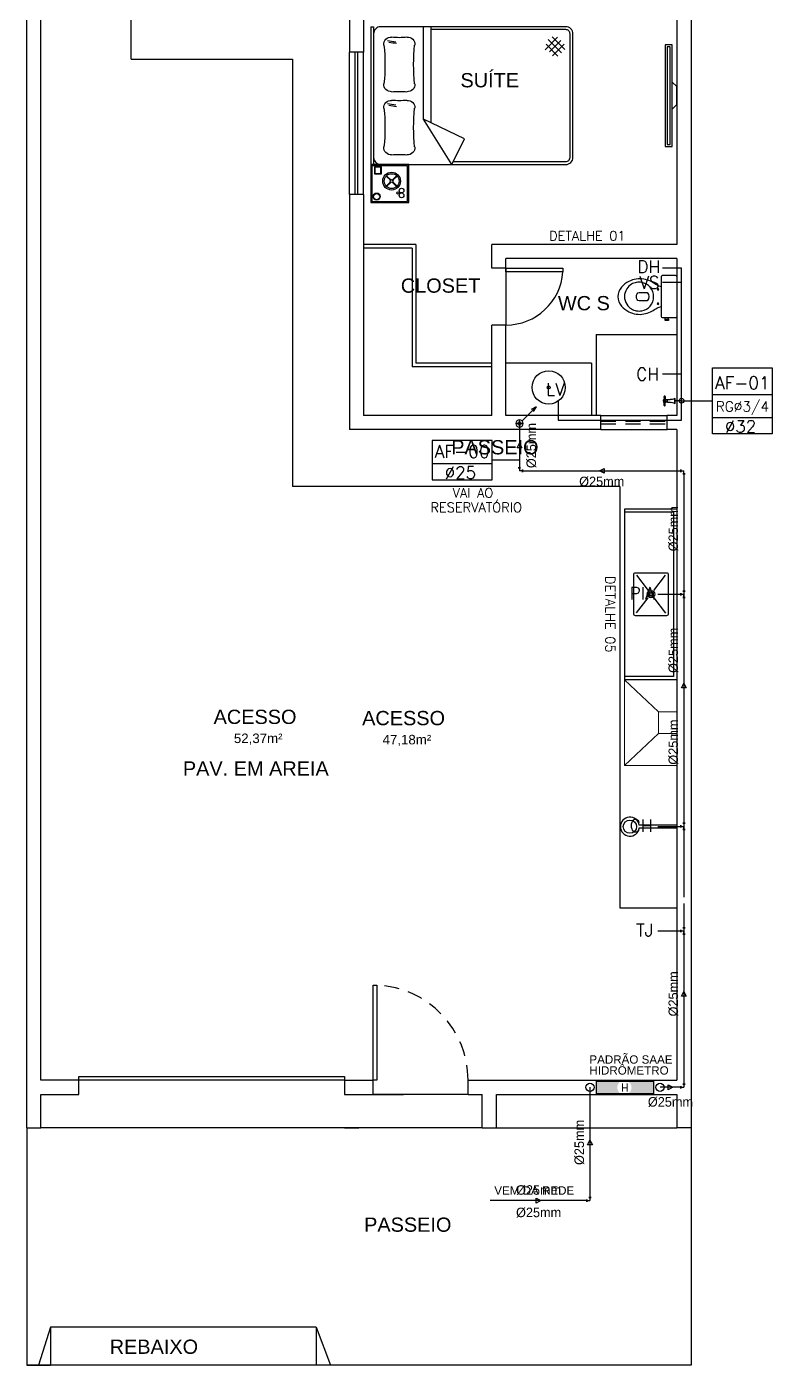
# Model space of a CAD drawing. Header units: millimetres. Extents: x -1292 to 2253, y 326 to 453.
# Drawn here: x 2082.61 to 2090.46, y 336.97 to 351.06 of the extents above; entities that cross this region are included whole.
import ezdxf
from ezdxf.enums import TextEntityAlignment as Align

# ---------------------------------------------------------------- set-up
doc = ezdxf.new("R2010")
doc.units = ezdxf.units.MM
doc.header["$LTSCALE"] = 0.5
doc.linetypes.add('HIDDEN', pattern=[9.525, 6.35, -3.175])
for name, color, linetype in [('-HIDRO', 8, 'Continuous'), ('A-PEN-B', 5, 'Continuous'), ('A-PEN-W', 7, 'Continuous'), ('AF', 5, 'Continuous'), ('Diametro', 2, 'Continuous'), ('HID-TUBPRIMARIO', 5, 'Continuous'), ('HIDRO 01', 4, 'Continuous'), ('Prumadas_L', 1, 'Continuous'), ('Prumadas_Q', 3, 'Continuous'), ('Prumadas_T', 2, 'Continuous'), ('TEXTO', 7, 'Continuous')]:
    doc.layers.add(name, color=color, linetype=linetype)
doc.layers.add('COTAS', color=53, linetype='Continuous', lineweight=9)
doc.layers.add('E-TXT-W', color=7, linetype='Continuous', lineweight=20)
doc.styles.add('100-25', font='ROMANS.shx', dxfattribs={"height": 0.12})
doc.styles.add('CARIMBO_DADOS', font='arial.ttf', dxfattribs={"height": 0.1})
doc.styles.add('ROMANS', font='romans')

# ---------------------------------------------------------------- blocks, each defined once
blk = doc.blocks.new('CamaCasal03')
at = {"layer": '-HIDRO'}
for p, q in [((0, 0.725), (0.03, 0.725)), ((0, -0.725), (0, 0.725)), ((0.03, -0.725), (0.03, 0.725)), ((0.856, 0.725), (0.556, 0.249)), ((0.856, 0.725), (0.987, 0.455)), ((0.987, 0.455), (0.556, 0.249)), ((0.636, 0.287), (0.636, -0.725)), ((0.556, 0.249), (0.556, -0.725)), ((1.973, -0.416), (1.849, -0.54)), ((2.039, -0.543), (1.915, -0.419)), ((1.968, -0.614), (1.837, -0.483)), ((2.009, -0.451), (1.869, -0.591)), ((2.003, -0.579), (1.885, -0.46)), ((2.044, -0.486), (1.91, -0.62)), ((0, -0.725), (0.03, -0.725))]:
    blk.add_line(p, q, dxfattribs=at)
for points in [[(0.03, 0.65, -0.414214), (0.105, 0.725), (2.055, 0.725, -0.414214), (2.13, 0.65), (2.13, -0.65, -0.414214), (2.055, -0.725), (0.105, -0.725, -0.414214), (0.03, -0.65)], [(0.871, 0.695), (2.055, 0.695, -0.414214), (2.1, 0.65), (2.1, -0.65, -0.414214), (2.055, -0.695), (0.636, -0.695, -0.260729)]]:
    blk.add_lwpolyline(points, format="xyb", dxfattribs=at)
for centre, radius, start, end in [((0.213, 0.548), 0.075, 84.8272, 186.0456), ((0.301, 1.518), 0.899, 264.8272, 275.1728), ((0.389, 0.548), 0.075, 353.9544, 95.1728), ((-1.786, 0.337), 1.936, 353.9544, 6.0456), ((2.388, 0.337), 1.936, 173.9544, 186.0456), ((0.213, 0.125), 0.075, 173.9544, 275.1728), ((0.351, -0.795), 0.899, 95.5534, 101.228), ((0.367, -0.777), 0.899, 96.1446, 101.228), ((0.301, -0.845), 0.899, 84.8272, 95.1728), ((0.389, 0.125), 0.075, 264.8272, 6.0456), ((0.213, -0.116), 0.075, 84.8272, 186.0456), ((-1.786, -0.328), 1.936, 353.9544, 6.0456), ((0.301, 0.854), 0.899, 264.8272, 275.1728), ((0.389, -0.116), 0.075, 353.9544, 95.1728), ((2.388, -0.328), 1.936, 173.9544, 186.0456), ((0.213, -0.54), 0.075, 173.9544, 275.1728), ((0.367, -1.442), 0.899, 96.1446, 101.228), ((0.389, -0.54), 0.075, 264.8272, 6.0456), ((0.351, -1.459), 0.899, 95.5534, 101.228), ((0.301, -1.509), 0.899, 84.8272, 95.1728)]:
    blk.add_arc(centre, radius, start, end, dxfattribs=at)
blk = doc.blocks.new('MesaCanto01')
at = {"layer": '-HIDRO'}
for points in [[(0, -0.4), (0.4, -0.4), (0.4, 0), (0, 0)], [(0.012, -0.388), (0.387, -0.388), (0.387, -0.013), (0.012, -0.013)], [(0.043, -0.095), (0.107, -0.095), (0.107, -0.03), (0.043, -0.03)]]:
    blk.add_lwpolyline(points, close=True, dxfattribs=at)
for points in [[(0.038, -0.1), (0.113, -0.1), (0.113, -0.025), (0.038, -0.025), (0.038, -0.1)], [(0.207, -0.166), (0.163, -0.122)], [(0.212, -0.162), (0.167, -0.118)], [(0.229, -0.162), (0.273, -0.118)], [(0.233, -0.166), (0.278, -0.122)], [(0.163, -0.228), (0.207, -0.184)], [(0.167, -0.232), (0.212, -0.188)], [(0.273, -0.232), (0.229, -0.188)], [(0.278, -0.228), (0.233, -0.184)]]:
    blk.add_lwpolyline(points, dxfattribs=at)
for centre, radius in [((0.22, -0.175), 0.0937), ((0.22, -0.175), 0.0781), ((0.22, -0.175), 0.0156), ((0.325, -0.275), 0.025), ((0.062, -0.338), 0.0375), ((0.062, -0.338), 0.0325), ((0.288, -0.3), 0.0125), ((0.325, -0.325), 0.025)]:
    blk.add_circle(centre, radius, dxfattribs=at)
blk = doc.blocks.new('Bacia01cx')
at = {"layer": '-HIDRO'}
for p, q in [((0.124, -0.237), (0.088, -0.237)), ((0.088, -0.237), (0.088, -0.253)), ((0.088, -0.253), (0.106, -0.253)), ((0.091, -0.225), (0.091, -0.237)), ((0.106, -0.253), (0.124, -0.253)), ((0.121, -0.237), (0.121, -0.225)), ((0.124, -0.253), (0.124, -0.237))]:
    blk.add_line(p, q, dxfattribs=at)
for points in [[(0, 0), (0, -0.207, 0.418036), (0.018, -0.225), (0.143, -0.225, 0.424217), (0.163, -0.207), (0.163, 0.207, 0.430132), (0.143, 0.225), (0.121, 0.225), (0.091, 0.225), (0.018, 0.225, 0.418036), (0, 0.207)], [(0.244, 0, -0.18052), (0.282, 0.1, -0.167158), (0.367, 0.149, -0.1), (0.427, 0.149, -0.096291), (0.477, 0.13, -0.13332), (0.527, 0.081, -0.150886), (0.551, 0, -0.150886), (0.527, -0.081, -0.13332), (0.477, -0.13, -0.096291), (0.427, -0.149, -0.1), (0.367, -0.149, -0.167158), (0.282, -0.1, -0.18052)], [(0.419, 0.03, 0.276984), (0.397, 0.045), (0.312, 0.045, 0.393258), (0.312, -0.045), (0.397, -0.045, 0.276984), (0.419, -0.03, 0.2)]]:
    blk.add_lwpolyline(points, format="xyb", close=True, dxfattribs=at)
blk.add_lwpolyline([(0.163, 0.103), (0.187, 0.111, 0.060779), (0.22, 0.127, -0.06199), (0.277, 0.161, -0.067868), (0.347, 0.183, -0.08648), (0.427, 0.184, -0.085166), (0.507, 0.159, -0.098298), (0.582, 0.1, -0.182004), (0.62, 0, -0.182004), (0.582, -0.1, -0.098298), (0.507, -0.159, -0.085166), (0.427, -0.184, -0.08648), (0.347, -0.183, -0.067868), (0.277, -0.161, -0.06199), (0.22, -0.127, 0.060779), (0.187, -0.111), (0.163, -0.103)], format="xyb", dxfattribs=at)
for centre in [(0.198, 0.075), (0.198, -0.075)]:
    blk.add_circle(centre, 0.0075, dxfattribs=at)
blk = doc.blocks.new('CIRCULOS')
at = {"layer": 'COTAS'}
for p, q in [((-4, 0), (4, 0)), ((0, 4), (0, -4))]:
    blk.add_line(p, q, dxfattribs=at)
for radius in [2, 1]:
    blk.add_circle((0, 0), radius, dxfattribs=at)

msp = doc.modelspace()

# ---------------------------------------------------------------- hatches: boundary and pattern name
at = {"layer": 'HID-TUBPRIMARIO'}
h = msp.add_hatch(color=256, dxfattribs=at)
h.paths.add_polyline_path([(2088.941, 339.83), (2089.208, 339.83), (2089.208, 339.96), (2088.94, 339.96, -0.270224), (2088.978, 339.895, -0.265974)])
h.paths.add_polyline_path([(2088.608, 339.83), (2088.865, 339.83, -0.265974), (2088.828, 339.895, -0.270224), (2088.866, 339.96), (2088.608, 339.96)])

# ---------------------------------------------------------------- linework, layer by layer
at = {"layer": '-HIDRO', "ltscale": 0.05}
for p, q in [((2082.605, 339.471), (2082.605, 364.471)), ((2089.605, 364.471), (2089.605, 339.471)), ((2082.755, 339.971), (2082.755, 358.221)), ((2083.705, 350.721), (2083.705, 357.621)), ((2086.155, 352.371), (2086.155, 350.795)), ((2089.455, 352.371), (2089.455, 348.771)), ((2086.005, 351.321), (2086.005, 350.795)), ((2083.705, 350.721), (2085.405, 350.721)), ((2085.405, 350.721), (2085.405, 346.221)), ((2086.155, 350.795), (2086.005, 350.795)), ((2086.005, 349.295), (2086.005, 350.795)), ((2086.065, 349.295), (2086.065, 350.795)), ((2086.095, 349.295), (2086.095, 350.795)), ((2086.155, 349.295), (2086.155, 350.795)), ((2086.005, 349.295), (2086.005, 346.821)), ((2086.155, 349.295), (2086.005, 349.295)), ((2086.155, 349.295), (2086.155, 346.971)), ((2086.705, 348.771), (2086.155, 348.771)), ((2086.705, 348.771), (2086.705, 347.521)), ((2087.505, 348.521), (2087.505, 348.771)), ((2089.455, 348.771), (2087.505, 348.771)), ((2086.665, 348.731), (2086.155, 348.731)), ((2086.665, 348.731), (2086.665, 347.481)), ((2087.655, 348.521), (2087.655, 348.621)), ((2089.455, 348.621), (2087.655, 348.621)), ((2089.455, 348.621), (2089.455, 346.971)), ((2087.655, 348.521), (2087.505, 348.521)), ((2087.655, 348.521), (2087.655, 347.921)), ((2087.505, 346.971), (2087.505, 347.921)), ((2087.655, 347.921), (2087.505, 347.921)), ((2087.655, 346.971), (2087.655, 347.921)), ((2088.605, 347.821), (2088.605, 346.971)), ((2088.605, 347.821), (2089.455, 347.821)), ((2087.505, 347.481), (2086.665, 347.481)), ((2087.505, 347.521), (2086.705, 347.521)), ((2088.555, 347.521), (2087.655, 347.521)), ((2088.555, 347.521), (2088.555, 346.971)), ((2087.505, 346.971), (2086.155, 346.971)), ((2088.655, 346.971), (2087.655, 346.971)), ((2088.655, 346.821), (2088.655, 346.971)), ((2088.655, 346.971), (2089.355, 346.971)), ((2089.455, 346.971), (2089.355, 346.971)), ((2089.355, 346.821), (2089.355, 346.971)), ((2088.655, 346.821), (2086.005, 346.821)), ((2088.655, 346.821), (2089.355, 346.821)), ((2089.455, 346.821), (2089.355, 346.821)), ((2089.455, 346.821), (2089.455, 339.971)), ((2088.855, 346.221), (2085.405, 346.221)), ((2088.855, 346.221), (2088.855, 342.615)), ((2088.855, 346.221), (2088.855, 341.787)), ((2088.855, 341.787), (2089.455, 341.787)), ((2083.155, 339.971), (2082.755, 339.971)), ((2083.155, 339.821), (2083.155, 339.971)), ((2087.555, 339.971), (2089.455, 339.971)), ((2082.755, 339.471), (2082.755, 339.821)), ((2087.555, 339.821), (2089.455, 339.821)), ((2089.455, 339.821), (2089.455, 339.471)), ((2082.605, 339.471), (2082.755, 339.471)), ((2082.605, 339.471), (2082.605, 336.971)), ((2082.605, 339.471), (2082.605, 336.971)), ((2087.405, 339.471), (2087.555, 339.471)), ((2087.555, 339.471), (2089.455, 339.471)), ((2089.605, 339.471), (2089.455, 339.471)), ((2089.605, 339.471), (2089.605, 336.971)), ((2089.605, 339.471), (2089.605, 336.971)), ((2082.855, 337.371), (2082.73, 336.971)), ((2085.655, 337.371), (2082.855, 337.371)), ((2082.855, 337.371), (2082.855, 336.971)), ((2085.655, 337.371), (2085.655, 336.971)), ((2085.655, 337.371), (2085.805, 336.971)), ((2089.605, 336.971), (2082.605, 336.971)), ((2089.605, 336.971), (2082.605, 336.971)), ((2082.605, 336.971), (2082.855, 336.971))]:
    msp.add_line(p, q, dxfattribs=at)
at = {"layer": '-HIDRO'}
for p, q in [((2089.405, 350.48), (2089.455, 350.432)), ((2089.455, 350.242), (2089.455, 350.432)), ((2089.405, 350.193), (2089.455, 350.242)), ((2089.455, 345.985), (2088.905, 345.985)), ((2088.905, 345.985), (2088.905, 344.185)), ((2089.42, 345.95), (2088.905, 345.95)), ((2089.42, 345.95), (2089.42, 344.22)), ((2089.455, 345.985), (2089.455, 344.185)), ((2089.03, 345.287), (2089.153, 345.127)), ((2089.213, 345.127), (2089.337, 345.287)), ((2089.032, 344.892), (2089.153, 345.05)), ((2089.213, 345.05), (2089.337, 344.889)), ((2089.455, 344.332), (2089.455, 344.352)), ((2089.42, 344.22), (2088.905, 344.22)), ((2089.455, 344.185), (2088.905, 344.185)), ((2089.455, 342.657), (2089.06, 342.657)), ((2089.06, 342.627), (2089.455, 342.627))]:
    msp.add_line(p, q, dxfattribs=at)
at = {"layer": '-HIDRO', "linetype": 'HIDDEN', "ltscale": 0.05}
for p, q in [((2088.655, 346.911), (2089.355, 346.911)), ((2088.655, 346.881), (2089.355, 346.881))]:
    msp.add_line(p, q, dxfattribs=at)
at = {"layer": '-HIDRO', "lineweight": 5}
for p, q in [((2089.262, 343.849), (2088.905, 344.185)), ((2089.262, 343.621), (2088.905, 343.285))]:
    msp.add_line(p, q, dxfattribs=at)
at = {"layer": '-HIDRO', "ltscale": 0.1}
for p, q in [((2083.155, 339.971), (2083.155, 339.971)), ((2085.955, 339.971), (2086.255, 339.971)), ((2085.955, 339.971), (2085.955, 339.821)), ((2086.255, 339.821), (2086.255, 339.971)), ((2087.255, 339.971), (2087.555, 339.971)), ((2087.255, 339.821), (2087.255, 339.971)), ((2082.755, 339.821), (2083.155, 339.821)), ((2085.955, 339.821), (2086.576, 339.821)), ((2087.255, 339.821), (2086.255, 339.821)), ((2087.255, 339.821), (2087.405, 339.821)), ((2087.405, 339.471), (2087.405, 339.821)), ((2087.555, 339.471), (2087.555, 339.821)), ((2087.405, 339.471), (2082.755, 339.471)), ((2085.955, 339.471), (2086.105, 339.471))]:
    msp.add_line(p, q, dxfattribs=at)
at = {"layer": '-HIDRO'}
for points in [[(2089.405, 350.871), (2089.334, 350.871), (2089.334, 349.803), (2089.405, 349.803)], [(2089.385, 350.851), (2089.354, 350.851), (2089.354, 349.823), (2089.385, 349.823)]]:
    msp.add_lwpolyline(points, close=True, dxfattribs=at)
at = {"layer": '-HIDRO', "ltscale": 0.05}
msp.add_lwpolyline([(2087.655, 348.521), (2088.255, 348.521), (2088.255, 348.481), (2087.655, 348.481)], close=True, dxfattribs=at)
at = {"layer": '-HIDRO'}
msp.add_lwpolyline([(2089.002, 345.138), (2089.002, 345.296, -0.414214), (2089.02, 345.314), (2089.346, 345.314, -0.414214), (2089.364, 345.296), (2089.364, 344.88, -0.414214), (2089.346, 344.862), (2089.02, 344.862, -0.414214), (2089.002, 344.88), (2089.002, 345.138)], format="xyb", dxfattribs=at)
at = {"layer": '-HIDRO', "lineweight": 5}
for points in [[(2089.455, 343.285), (2089.455, 344.185), (2088.905, 344.185), (2088.905, 343.285)], [(2089.455, 343.849), (2089.455, 343.621), (2089.262, 343.621), (2089.262, 343.849)]]:
    msp.add_lwpolyline(points, close=True, dxfattribs=at)
at = {"layer": '-HIDRO', "ltscale": 0.1}
for points in [[(2086.295, 340.971), (2086.295, 339.971), (2086.255, 339.971), (2086.255, 340.971)], [(2085.955, 339.971), (2083.155, 339.971), (2083.155, 340.011), (2085.955, 340.011)]]:
    msp.add_lwpolyline(points, close=True, dxfattribs=at)
at = {"layer": '-HIDRO', "ltscale": 0.05}
for radius in [0.175, 0.015]:
    msp.add_circle((2088.105, 347.265), radius, dxfattribs=at)
at = {"layer": '-HIDRO'}
for centre, radius in [((2089.183, 345.088), 0.0391), ((2089.183, 345.088), 0.024), ((2089.183, 345.088), 0.0147), ((2088.961, 342.641), 0.07)]:
    msp.add_circle(centre, radius, dxfattribs=at)
at = {"layer": '-HIDRO', "ltscale": 0.05}
msp.add_arc((2087.655, 348.523), 0.601, 270, 356.0501, dxfattribs=at)
at = {"layer": '-HIDRO'}
msp.add_arc((2088.961, 342.641), 0.1, 9.1456, 351.891, dxfattribs=at)
at = {"layer": '-HIDRO', "linetype": 'HIDDEN', "ltscale": 0.05}
msp.add_arc((2086.255, 339.971), 1.001, 0, 87.6617, dxfattribs=at)
for p, q in [((2087.824, 346.912), (2087.974, 347.062)), ((2087.974, 347.062), (2087.922, 347.031)), ((2087.974, 347.062), (2087.943, 347.01))]:
    msp.add_line(p, q)
at = {"extrusion": (0, 0, -1)}
msp.add_ellipse((2087.797, 346.885), major_axis=(-0.0274, 0.0274), ratio=1, start_param=0.785398, end_param=7.068583, dxfattribs=at)
at = {"layer": 'A-PEN-B'}
msp.add_line((2089.505, 347.125), (2089.434, 347.125), dxfattribs=at)
msp.add_circle((2089.505, 347.125), 0.025, dxfattribs=at)
at = {"layer": 'A-PEN-W'}
msp.add_lwpolyline([(2087.797, 346.875), (2087.797, 346.499), (2087.509, 346.499)], dxfattribs=at)
at = {"layer": 'AF'}
for p, q in [((2089.505, 348.521), (2089.305, 348.521)), ((2089.505, 346.921), (2089.505, 348.521)), ((2089.505, 348.371), (2089.305, 348.371)), ((2089.505, 347.405), (2089.305, 347.405)), ((2088.205, 347.121), (2088.205, 346.921)), ((2088.205, 346.921), (2089.505, 346.921)), ((2087.797, 346.885), (2087.797, 346.42)), ((2087.83, 346.387), (2089.497, 346.387)), ((2089.53, 346.354), (2089.53, 341.897)), ((2089.53, 341.831), (2089.53, 339.93))]:
    msp.add_line(p, q, dxfattribs=at)
at = {"layer": 'AF', "color": 2}
for p, q in [((2087.797, 346.42), (2087.797, 346.387)), ((2087.83, 346.387), (2087.797, 346.387)), ((2089.497, 346.387), (2089.53, 346.387)), ((2089.53, 346.354), (2089.53, 346.387)), ((2089.497, 345.088), (2089.53, 345.088)), ((2089.497, 345.088), (2089.53, 345.088)), ((2089.53, 345.121), (2089.53, 345.088)), ((2089.53, 345.055), (2089.53, 345.088)), ((2089.497, 342.643), (2089.53, 342.643)), ((2089.497, 342.643), (2089.53, 342.643)), ((2089.53, 342.676), (2089.53, 342.643)), ((2089.53, 342.61), (2089.53, 342.643)), ((2089.53, 341.576), (2089.53, 341.543)), ((2089.497, 341.543), (2089.53, 341.543)), ((2089.497, 341.543), (2089.53, 341.543)), ((2089.53, 341.51), (2089.53, 341.543)), ((2089.497, 339.897), (2089.53, 339.897)), ((2089.53, 339.93), (2089.53, 339.897)), ((2088.507, 338.704), (2088.54, 338.704)), ((2088.54, 338.737), (2088.54, 338.704))]:
    msp.add_line(p, q, dxfattribs=at)
at = {"layer": 'AF', "color": 5}
for p, q in [((2089.255, 345.088), (2089.53, 345.088)), ((2089.255, 342.643), (2089.53, 342.643)), ((2089.255, 341.543), (2089.53, 341.543)), ((2088.54, 339.897), (2088.54, 338.737)), ((2089.497, 339.897), (2089.278, 339.897)), ((2088.507, 338.704), (2087.49, 338.704))]:
    msp.add_line(p, q, dxfattribs=at)
at = {"layer": 'AF'}
for points in [[(2087.797, 346.678, 0), (2087.822, 346.628, 0), (2087.772, 346.628, 0), (2087.797, 346.678, 0)], [(2088.639, 346.387, 0), (2088.689, 346.412, 0), (2088.689, 346.362, 0), (2088.639, 346.387, 0)], [(2089.53, 344.151, 0), (2089.555, 344.101, 0), (2089.505, 344.101, 0), (2089.53, 344.151, 0)], [(2089.53, 340.906, 0), (2089.555, 340.856, 0), (2089.505, 340.856, 0), (2089.53, 340.906, 0)]]:
    msp.add_polyline3d(points, dxfattribs=at)
at = {"layer": 'AF', "color": 5}
for points in [[(2089.413, 339.897, 0), (2089.363, 339.872, 0), (2089.363, 339.922, 0), (2089.413, 339.897, 0)], [(2088.54, 339.342, 0), (2088.565, 339.292, 0), (2088.515, 339.292, 0), (2088.54, 339.342, 0)], [(2088.024, 338.704, 0), (2087.974, 338.679, 0), (2087.974, 338.729, 0), (2088.024, 338.704, 0)]]:
    msp.add_polyline3d(points, dxfattribs=at)
at = {"layer": 'AF', "color": 2, "extrusion": (0, 1, 0)}
for centre in [(-2087.797, 0, 346.42), (-2089.53, 0, 345.121), (-2089.53, 0, 342.676), (-2089.53, 0, 341.576), (-2089.53, 0, 339.93), (-2088.54, 0, 338.737)]:
    msp.add_circle(centre, 0.0125, dxfattribs=at)
at = {"layer": 'AF', "color": 2, "extrusion": (1, 0, 0)}
msp.add_circle((346.387, 0, 2087.83), 0.0125, dxfattribs=at)
at = {"layer": 'AF', "color": 2, "extrusion": (-1, 0, 0)}
for centre in [(-346.387, 0, -2089.497), (-345.088, 0, -2089.497), (-345.088, 0, -2089.497), (-342.643, 0, -2089.497), (-342.643, 0, -2089.497), (-341.543, 0, -2089.497), (-341.543, 0, -2089.497), (-339.897, 0, -2089.497), (-338.704, 0, -2088.507)]:
    msp.add_circle(centre, 0.0125, dxfattribs=at)
at = {"layer": 'AF', "color": 2, "extrusion": (0, -1, 0)}
for centre in [(2089.53, 0, -346.354), (2089.53, 0, -345.055), (2089.53, 0, -342.61), (2089.53, 0, -341.51)]:
    msp.add_circle(centre, 0.0125, dxfattribs=at)
at = {"layer": 'HID-TUBPRIMARIO'}
msp.add_lwpolyline([(2089.208, 339.96), (2089.208, 339.83), (2088.608, 339.83), (2088.608, 339.96)], close=True, dxfattribs=at)
for centre in [(2088.54, 339.897), (2089.278, 339.897)]:
    msp.add_circle(centre, 0.0436, dxfattribs=at)
at = {"layer": 'HIDRO 01', "color": 4}
for p, q in [((2089.318, 347.133), (2089.318, 347.137)), ((2089.318, 347.122), (2089.318, 347.133)), ((2089.318, 347.112), (2089.318, 347.122)), ((2089.318, 347.107), (2089.318, 347.112)), ((2089.318, 347.107), (2089.318, 347.107)), ((2089.321, 347.171), (2089.321, 347.143)), ((2089.321, 347.127), (2089.321, 347.143)), ((2089.321, 347.127), (2089.321, 347.122)), ((2089.321, 347.122), (2089.321, 347.117)), ((2089.321, 347.117), (2089.321, 347.102)), ((2089.321, 347.074), (2089.321, 347.102)), ((2089.321, 347.099), (2089.321, 347.095)), ((2089.321, 347.095), (2089.321, 347.09)), ((2089.326, 347.172), (2089.322, 347.172)), ((2089.322, 347.072), (2089.326, 347.072)), ((2089.33, 347.172), (2089.326, 347.172)), ((2089.33, 347.072), (2089.326, 347.072)), ((2089.331, 347.171), (2089.331, 347.144)), ((2089.331, 347.127), (2089.331, 347.145)), ((2089.331, 347.122), (2089.331, 347.127)), ((2089.331, 347.117), (2089.331, 347.122)), ((2089.331, 347.117), (2089.331, 347.101)), ((2089.331, 347.074), (2089.331, 347.101)), ((2089.331, 347.095), (2089.331, 347.099)), ((2089.331, 347.09), (2089.331, 347.095)), ((2089.341, 347.133), (2089.341, 347.137)), ((2089.358, 347.133), (2089.341, 347.133)), ((2089.341, 347.122), (2089.341, 347.133)), ((2089.341, 347.112), (2089.341, 347.122)), ((2089.341, 347.108), (2089.341, 347.112)), ((2089.358, 347.112), (2089.341, 347.112)), ((2089.358, 347.122), (2089.358, 347.138)), ((2089.358, 347.138), (2089.384, 347.138)), ((2089.358, 347.106), (2089.358, 347.122)), ((2089.384, 347.106), (2089.358, 347.106)), ((2089.434, 347.148), (2089.438, 347.148)), ((2089.434, 347.122), (2089.434, 347.148)), ((2089.434, 347.096), (2089.434, 347.122)), ((2089.438, 347.096), (2089.434, 347.096)), ((2089.438, 347.122), (2089.438, 347.148)), ((2089.438, 347.096), (2089.438, 347.122))]:
    msp.add_line(p, q, dxfattribs=at)
for points in [[(2089.341, 347.137), (2089.34, 347.137), (2089.338, 347.138), (2089.336, 347.138)], [(2089.341, 347.108), (2089.34, 347.108), (2089.338, 347.107), (2089.336, 347.107)]]:
    msp.add_lwpolyline(points, dxfattribs=at)
at = {"layer": 'HIDRO 01', "color": 4, "extrusion": (0, 0, -1)}
for centre, radius, start, end in [((-2089.353, 347.122), 0.0394, 359.9957, 20.1363), ((-2089.317, 347.136), 0.000989, 20.1219, 100.1124), ((-2089.317, 347.136), 0.00099, 100.0948, 180), ((-2089.314, 347.143), 0.00681, 181.2368, 236.379), ((-2089.314, 347.102), 0.00681, 123.6059, 180), ((-2089.322, 347.171), 0.00124, 0, 90), ((-2089.326, 347.156), 0.00495, 0.026, 89.974), ((-2089.326, 347.146), 0.00495, 270.0183, 359.9819), ((-2089.326, 347.127), 0.00495, 0.026, 89.974), ((-2089.326, 347.117), 0.00495, 270.0183, 359.9819), ((-2089.326, 347.099), 0.00495, 0.026, 89.974), ((-2089.326, 347.09), 0.00495, 270.0183, 359.9819), ((-2089.326, 347.156), 0.00495, 90.0182, 179.9818), ((-2089.326, 347.146), 0.00495, 180.0183, 269.9819), ((-2089.326, 347.127), 0.00495, 90.0182, 179.9818), ((-2089.326, 347.117), 0.00495, 180.0183, 269.9819), ((-2089.326, 347.099), 0.00495, 90.0182, 179.9818), ((-2089.326, 347.09), 0.00495, 180.0183, 269.9819), ((-2089.33, 347.074), 0.00124, 180, 270), ((-2089.338, 347.145), 0.00681, 282.3599, 360), ((-2089.338, 347.1), 0.00681, 359.9998, 77.6433), ((-2089.397, 347.204), 0.0671, 236.3582, 281.4507), ((-2089.397, 347.041), 0.0671, 78.5496, 123.642)]:
    msp.add_arc(centre, radius, start, end, dxfattribs=at)
at = {"layer": 'HIDRO 01', "color": 4}
for centre, radius, start, end in [((2089.353, 347.122), 0.0394, 179.994, 200.1389), ((2089.317, 347.109), 0.00099, 200.1271, 280.0763), ((2089.317, 347.109), 0.00099, 280.0721, 0.0034), ((2089.318, 347.137), 0.000125, 123.8845, 179.9151), ((2089.318, 347.107), 0.000124, 206.7174, 236.3559), ((2089.322, 347.074), 0.00124, 179.9983, 270), ((2089.33, 347.171), 0.00124, 359.9989, 90)]:
    msp.add_arc(centre, radius, start, end, dxfattribs=at)
at = {"layer": 'Prumadas_L'}
for p, q in [((2089.83, 347.192), (2090.461, 347.192)), ((2089.505, 347.125), (2089.83, 347.125)), ((2089.83, 346.95), (2090.461, 346.95)), ((2086.878, 346.464), (2087.509, 346.464))]:
    msp.add_line(p, q, dxfattribs=at)
at = {"layer": 'Prumadas_Q'}
for p, q in [((2089.83, 347.471), (2090.461, 347.471)), ((2089.83, 346.778), (2089.83, 347.471)), ((2090.461, 347.471), (2090.461, 346.778)), ((2090.461, 346.778), (2089.83, 346.778)), ((2087.509, 346.706), (2086.878, 346.706)), ((2086.878, 346.706), (2086.878, 346.293)), ((2087.509, 346.293), (2087.509, 346.706)), ((2086.878, 346.293), (2087.509, 346.293))]:
    msp.add_line(p, q, dxfattribs=at)

# ---------------------------------------------------------------- block references
at = {"layer": '-HIDRO', "xscale": -1, "rotation": 180}
msp.add_blockref('CamaCasal03', (2086.23, 350.337), dxfattribs=at)
at = {"layer": '-HIDRO'}
msp.add_blockref('MesaCanto01', (2086.23, 349.612), dxfattribs=at)
at = {"layer": '-HIDRO', "xscale": -1}
msp.add_blockref('Bacia01cx', (2089.455, 348.221), dxfattribs=at)
at = {"layer": 'A-PEN-W', "xscale": 0.01, "yscale": 0.01, "zscale": 0.01, "rotation": 90}
msp.add_blockref('CIRCULOS', (2087.797, 346.885), dxfattribs=at)

# ---------------------------------------------------------------- texts
at = {"layer": '-HIDRO', "attachment_point": 5, "style": 'CARIMBO_DADOS'}
for s, insert, char_height in [('SUÍTE', (2087.484, 350.498), 0.15), ('CLOSET', (2086.966, 348.336), 0.15), ('WC S', (2088.476, 348.151), 0.15), ('PASSEIO', (2087.538, 346.634), 0.15), ('ACESSO', (2085.011, 343.796), 0.15), ('ACESSO', (2086.576, 343.783), 0.15), ('47,18m²', (2086.611, 343.548), 0.1), ('PAV. EM AREIA', (2085.019, 343.253), 0.15), ('PASSEIO', (2086.62, 338.45), 0.15), ('REBAIXO', (2083.945, 337.165), 0.15)]:
    msp.add_mtext(s, dxfattribs=dict(at, insert=insert, char_height=char_height))
at = {"color": 8, "style": 'CARIMBO_DADOS'}
msp.add_text('52,37m²', height=0.1, dxfattribs=at).set_placement((2084.788, 343.521))
at = {"layer": 'Diametro', "style": 'ROMANS'}
for s, rotation, p in [('DETALHE 01', 0, (2088.512, 348.811)), ('VAI AO', 0, (2087.307, 346.105)), (' RESERVATÓRIO', 0, (2087.307, 345.952)), ('DETALHE 05', 270, (2088.704, 344.877))]:
    msp.add_text(s, height=0.1, rotation=rotation, dxfattribs=at).set_placement(p, align=Align.CENTER)
at = {"layer": 'E-TXT-W', "style": 'CARIMBO_DADOS'}
for s, p in [('PADRÃO SAAE', (2088.534, 340.146)), ('HIDRÔMETRO', (2088.534, 340.031)), ('VEM DA REDE ', (2087.532, 338.767))]:
    msp.add_text(s, height=0.0875, rotation=360, dxfattribs=at).set_placement(p)
at = {"layer": 'HID-TUBPRIMARIO', "style": '100-25'}
msp.add_text('H', height=0.084, rotation=180, dxfattribs=at).set_placement((2088.948, 339.936))
at = {"layer": 'Prumadas_T', "style": 'ROMANS'}
for s, rotation, p in [('DH', 0, (2089.038, 348.471)), ('VS', 0, (2089.06, 348.304)), ('CH', 0, (2089.027, 347.339)), ('LV', 0, (2088.078, 347.179)), ('PIA', 360, (2088.957, 345.031)), ('CH', 360, (2088.958, 342.586)), ('TJ', 360, (2089.026, 341.486))]:
    msp.add_text(s, height=0.131, rotation=rotation, dxfattribs=at).set_placement(p)
for s, height, p in [('AF-01', 0.1323, (2090.146, 347.247)), ('RG%%C3/4', 0.1058, (2090.146, 347.011)), ('%%C32', 0.1281, (2090.127, 346.79)), ('AF-00', 0.1323, (2087.194, 346.525)), ('%%C25', 0.1281, (2087.175, 346.304))]:
    msp.add_text(s, height=height, rotation=0, dxfattribs=at).set_placement(p, align=Align.CENTER)
at = {"layer": 'TEXTO'}
for p in [(2087.921, 346.653), (2089.418, 345.777), (2089.418, 344.497), (2089.418, 343.531), (2089.418, 340.881), (2089.418, 340.881), (2088.427, 339.317), (2088.427, 339.317)]:
    msp.add_text('Ø25mm', height=0.1, rotation=90, dxfattribs=at).set_placement(p, align=Align.MIDDLE_CENTER)
for p in [(2088.664, 346.275), (2088.664, 346.275), (2089.388, 339.744), (2087.999, 338.816), (2087.999, 338.58)]:
    msp.add_text('Ø25mm', height=0.1, dxfattribs=at).set_placement(p, align=Align.MIDDLE_CENTER)

doc.saveas('drawing.dxf')
